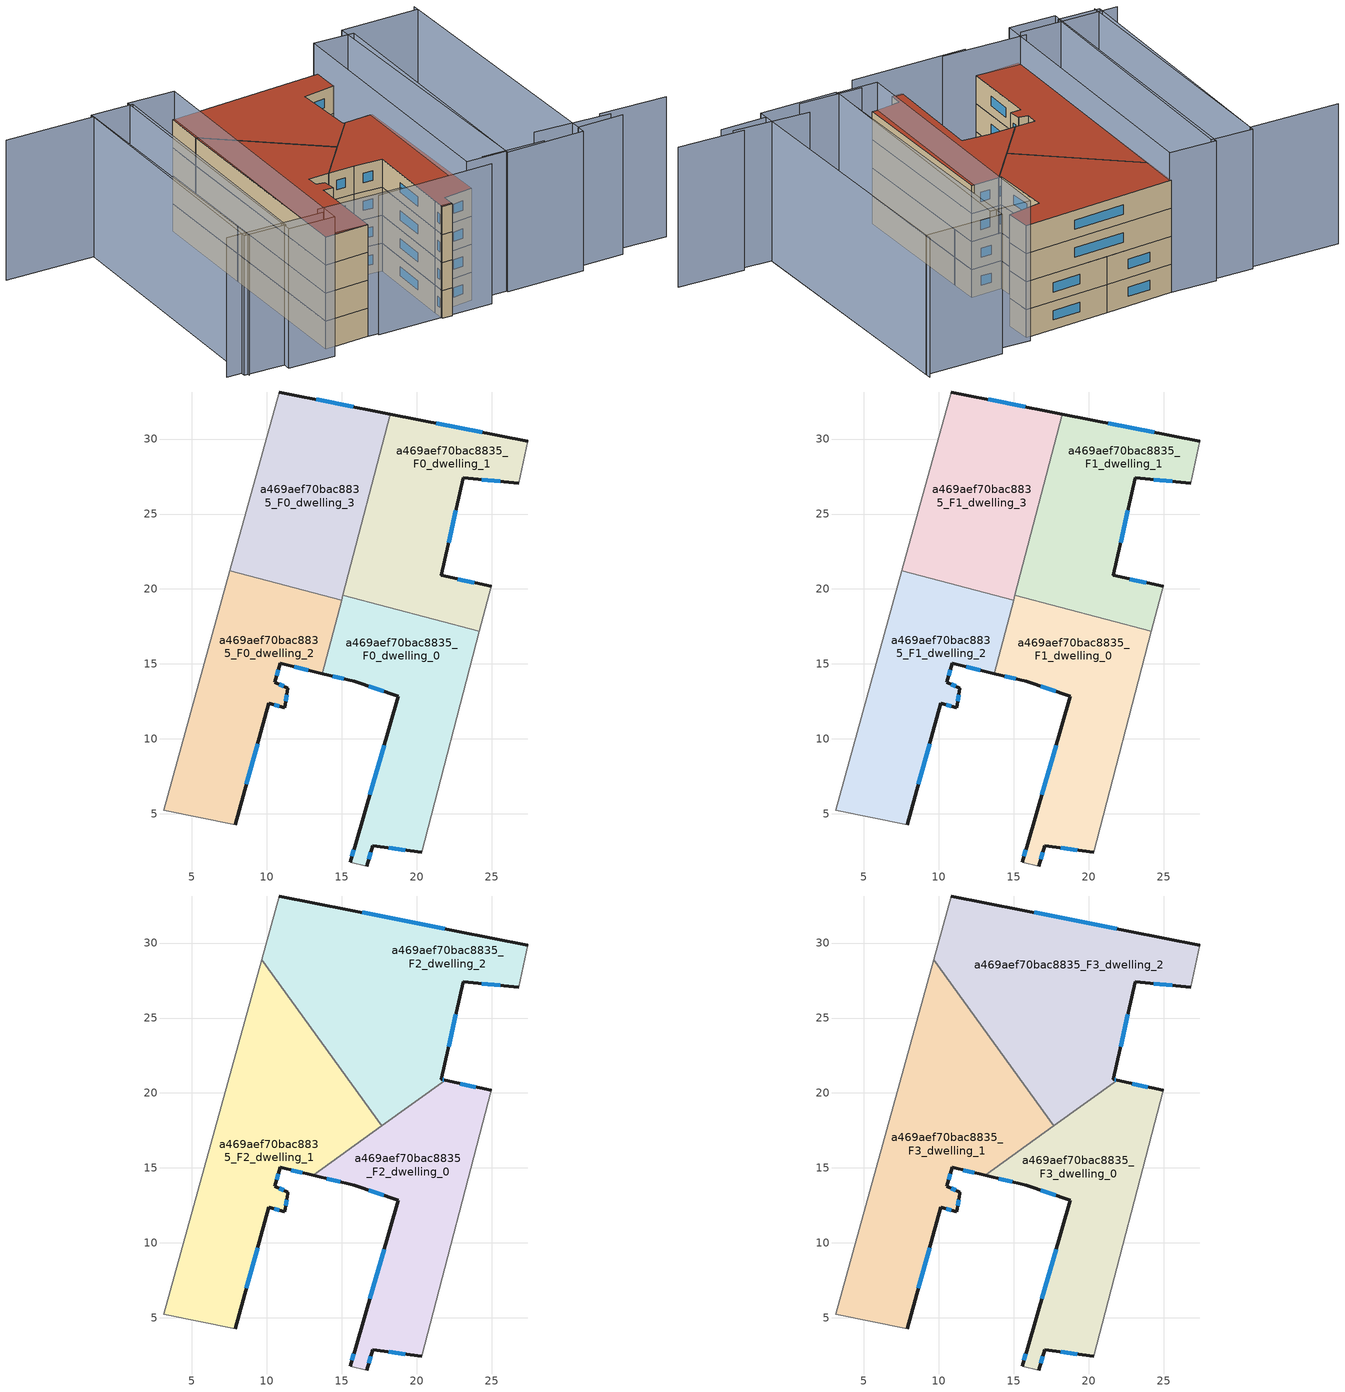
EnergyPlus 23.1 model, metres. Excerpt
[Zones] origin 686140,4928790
a469aef70bac8835_F0_dwelling_0
 floor ground (EU_floor_Construction): 24.18,17.2 20.33,2.43 17.04,2.88 16.66,1.52 15.55,1.76 15.91,3.01 18.76,12.84 15.82,13.84 13.68,14.36 15.06,19.59 z0
 wall outside (EU_wall_Construction): 13.68,14.36 15.82,13.84 18.76,12.84 15.91,3.01 15.55,1.76 / 16.66,1.52 17.04,2.88 20.33,2.43 z0:3
 wall adiabatic (EU_wall_Construction): 15.55,1.76 16.66,1.52 / 20.33,2.43 24.18,17.2 z0:3
 wall to a469aef70bac8835_F0_dwelling_1 (EU_wall_Construction): 24.18,17.2 15.06,19.59 z0:3
 wall to a469aef70bac8835_F0_dwelling_2 (EU_wall_Construction): 14.97,19.26 13.68,14.36 z0:3
 wall to a469aef70bac8835_F0_dwelling_3 (EU_wall_Construction): 15.06,19.59 14.97,19.26 z0:3
 window (EU_Window_Construction): 15.79,2.6 15.67,2.18 / 17.81,9.57 16.86,6.29 / 16.8,13.51 17.78,13.18 / 14.4,14.18 15.11,14.01 / 18.14,2.73 19.23,2.58 / 16.79,1.98 16.91,2.43 z1:2
a469aef70bac8835_F0_dwelling_1
 floor ground (EU_floor_Construction): 27.4,29.85 26.8,27.05 23.1,27.41 21.62,20.91 24.95,20.17 24.18,17.2 15.06,19.59 18.23,31.67 z0
 wall outside (EU_wall_Construction): 24.95,20.17 21.62,20.91 23.1,27.41 26.8,27.05 / 27.4,29.85 18.23,31.67 z0:3
 wall adiabatic (EU_wall_Construction): 24.18,17.2 24.95,20.17 / 26.8,27.05 27.4,29.85 z0:3
 wall to a469aef70bac8835_F0_dwelling_3 (EU_wall_Construction): 18.23,31.67 15.06,19.59 z0:3
 window (EU_Window_Construction): 23.84,20.42 22.73,20.66 / 24.34,30.46 21.29,31.06 / 24.33,27.29 25.57,27.17 / 22.11,23.08 22.61,25.24 z1:2
a469aef70bac8835_F0_dwelling_2
 floor ground (EU_floor_Construction): 14.97,19.26 13.68,14.36 10.87,15.03 10.52,13.78 11.4,13.37 11.18,12.09 10.13,12.37 7.88,4.27 3.11,5.24 7.53,21.22 z0
 wall outside (EU_wall_Construction): 7.88,4.27 10.13,12.37 11.18,12.09 11.4,13.37 10.52,13.78 10.87,15.03 13.68,14.36 z0:3
 wall adiabatic (EU_wall_Construction): 7.53,21.22 3.11,5.24 7.88,4.27 z0:3
 wall to a469aef70bac8835_F0_dwelling_3 (EU_wall_Construction): 14.97,19.26 7.53,21.22 z0:3
 window (EU_Window_Construction): 11.1,13.51 10.81,13.64 / 11.25,12.51 11.33,12.94 / 10.48,12.28 10.83,12.18 / 8.63,6.97 9.38,9.67 / 11.81,14.81 12.75,14.58 / 10.64,14.2 10.75,14.61 z1:2
a469aef70bac8835_F0_dwelling_3
 floor ground (EU_floor_Construction): 18.23,31.67 14.97,19.26 7.53,21.22 10.82,33.14 z0
 wall outside (EU_wall_Construction): 18.23,31.67 10.82,33.14 z0:3
 wall adiabatic (EU_wall_Construction): 10.82,33.14 7.53,21.22 z0:3
 window (EU_Window_Construction): 15.76,32.16 13.29,32.65 z1:2
a469aef70bac8835_F1_dwelling_0
 floor to a469aef70bac8835_F0_dwelling_0 (EU_floor_Construction): 24.18,17.2 20.33,2.43 17.04,2.88 16.66,1.52 15.55,1.76 15.91,3.01 18.76,12.84 15.82,13.84 13.68,14.36 15.06,19.59 z3
 wall outside (EU_wall_Construction): 13.68,14.36 15.82,13.84 18.76,12.84 15.91,3.01 15.55,1.76 / 16.66,1.52 17.04,2.88 20.33,2.43 z3:6
 wall adiabatic (EU_wall_Construction): 15.55,1.76 16.66,1.52 / 20.33,2.43 24.18,17.2 z3:6
 wall to a469aef70bac8835_F1_dwelling_1 (EU_wall_Construction): 24.18,17.2 15.06,19.59 z3:6
 wall to a469aef70bac8835_F1_dwelling_2 (EU_wall_Construction): 14.97,19.26 13.68,14.36 z3:6
 wall to a469aef70bac8835_F1_dwelling_3 (EU_wall_Construction): 15.06,19.59 14.97,19.26 z3:6
 window (EU_Window_Construction): 15.79,2.6 15.67,2.18 / 17.81,9.57 16.86,6.29 / 16.8,13.51 17.78,13.18 / 14.4,14.18 15.11,14.01 / 18.14,2.73 19.23,2.58 / 16.79,1.98 16.91,2.43 z4:5
a469aef70bac8835_F1_dwelling_1
 floor to a469aef70bac8835_F0_dwelling_1 (EU_floor_Construction): 27.4,29.85 26.8,27.05 23.1,27.41 21.62,20.91 24.95,20.17 24.18,17.2 15.06,19.59 18.23,31.67 z3
 wall outside (EU_wall_Construction): 24.95,20.17 21.62,20.91 23.1,27.41 26.8,27.05 / 27.4,29.85 18.23,31.67 z3:6
 wall adiabatic (EU_wall_Construction): 24.18,17.2 24.95,20.17 / 26.8,27.05 27.4,29.85 z3:6
 wall to a469aef70bac8835_F1_dwelling_3 (EU_wall_Construction): 18.23,31.67 15.06,19.59 z3:6
 window (EU_Window_Construction): 23.84,20.42 22.73,20.66 / 24.34,30.46 21.29,31.06 / 24.33,27.29 25.57,27.17 / 22.11,23.08 22.61,25.24 z4:5
a469aef70bac8835_F1_dwelling_2
 floor to a469aef70bac8835_F0_dwelling_2 (EU_floor_Construction): 14.97,19.26 13.68,14.36 10.87,15.03 10.52,13.78 11.4,13.37 11.18,12.09 10.13,12.37 7.88,4.27 3.11,5.24 7.53,21.22 z3
 wall outside (EU_wall_Construction): 7.88,4.27 10.13,12.37 11.18,12.09 11.4,13.37 10.52,13.78 10.87,15.03 13.68,14.36 z3:6
 wall adiabatic (EU_wall_Construction): 7.53,21.22 3.11,5.24 7.88,4.27 z3:6
 wall to a469aef70bac8835_F1_dwelling_3 (EU_wall_Construction): 14.97,19.26 7.53,21.22 z3:6
 window (EU_Window_Construction): 11.1,13.51 10.81,13.64 / 11.25,12.51 11.33,12.94 / 10.48,12.28 10.83,12.18 / 8.63,6.97 9.38,9.67 / 11.81,14.81 12.75,14.58 / 10.64,14.2 10.75,14.61 z4:5
a469aef70bac8835_F1_dwelling_3
 floor to a469aef70bac8835_F0_dwelling_3 (EU_floor_Construction): 18.23,31.67 14.97,19.26 7.53,21.22 10.82,33.14 z3
 wall outside (EU_wall_Construction): 18.23,31.67 10.82,33.14 z3:6
 wall adiabatic (EU_wall_Construction): 10.82,33.14 7.53,21.22 z3:6
 window (EU_Window_Construction): 15.76,32.16 13.29,32.65 z4:5
a469aef70bac8835_F2_dwelling_0
 floor to a469aef70bac8835_F1_dwelling_0 (EU_floor_Construction): 24.18,17.2 20.33,2.43 17.04,2.88 16.66,1.52 15.55,1.76 15.91,3.01 18.76,12.84 15.82,13.84 13.68,14.36 13.87,15.08 18.78,18.61 z6
 floor to a469aef70bac8835_F1_dwelling_1 (EU_floor_Construction): 24.95,20.17 24.18,17.2 18.78,18.61 21.89,20.85 z6
 floor to a469aef70bac8835_F1_dwelling_2 (EU_floor_Construction): 13.87,15.08 13.68,14.36 13.07,14.5 z6
 wall outside (EU_wall_Construction): 16.66,1.52 17.04,2.88 20.33,2.43 / 13.07,14.5 15.82,13.84 18.76,12.84 15.91,3.01 15.55,1.76 / 24.95,20.17 21.89,20.85 z6:9
 wall adiabatic (EU_wall_Construction): 15.55,1.76 16.66,1.52 / 20.33,2.43 24.95,20.17 z6:9
 wall to a469aef70bac8835_F2_dwelling_1 (EU_wall_Construction): 17.65,17.8 13.07,14.5 z6:9
 wall to a469aef70bac8835_F2_dwelling_2 (EU_wall_Construction): 21.89,20.85 17.65,17.8 z6:9
 window (EU_Window_Construction): 16.79,1.98 16.91,2.43 / 15.79,2.6 15.67,2.18 / 17.81,9.57 16.86,6.29 / 16.8,13.51 17.78,13.18 / 13.99,14.28 14.91,14.06 / 23.93,20.4 22.91,20.63 / 18.14,2.73 19.23,2.58 z7:8
a469aef70bac8835_F2_dwelling_1
 floor to a469aef70bac8835_F1_dwelling_2 (EU_floor_Construction): 14.97,19.26 13.87,15.08 13.07,14.5 10.87,15.03 10.52,13.78 11.4,13.37 11.38,13.28 11.18,12.09 10.13,12.37 7.88,4.27 3.11,5.24 7.53,21.22 z6
 floor to a469aef70bac8835_F1_dwelling_0 (EU_floor_Construction): 16.66,19.17 17.65,17.8 13.87,15.08 15.06,19.59 z6
 floor to a469aef70bac8835_F1_dwelling_1 (EU_floor_Construction): 15.41,20.91 16.66,19.17 15.06,19.59 z6
 floor to a469aef70bac8835_F1_dwelling_3 (EU_floor_Construction): 9.65,28.9 15.41,20.91 14.97,19.26 7.53,21.22 z6
 wall outside (EU_wall_Construction): 7.88,4.27 10.13,12.37 11.18,12.09 11.38,13.28 11.4,13.37 10.52,13.78 10.87,15.03 13.07,14.5 z6:9
 wall adiabatic (EU_wall_Construction): 9.65,28.9 3.11,5.24 7.88,4.27 z6:9
 wall to a469aef70bac8835_F2_dwelling_2 (EU_wall_Construction): 17.65,17.8 9.65,28.9 z6:9
 window (EU_Window_Construction): 10.64,14.2 10.75,14.61 / 11.1,13.51 10.81,13.64 / 11.25,12.49 11.32,12.88 / 10.48,12.28 10.83,12.18 / 8.63,6.97 9.38,9.67 / 11.6,14.86 12.34,14.68 z7:8
a469aef70bac8835_F2_dwelling_2
 floor to a469aef70bac8835_F1_dwelling_1 (EU_floor_Construction): 27.4,29.85 26.8,27.05 23.1,27.41 21.62,20.91 21.89,20.85 18.78,18.61 16.66,19.17 15.41,20.91 18.23,31.67 z6
 floor to a469aef70bac8835_F1_dwelling_3 (EU_floor_Construction): 18.23,31.67 15.41,20.91 9.65,28.9 10.82,33.14 z6
 floor to a469aef70bac8835_F1_dwelling_0 (EU_floor_Construction): 18.78,18.61 17.65,17.8 16.66,19.17 z6
 wall outside (EU_wall_Construction): 21.89,20.85 21.62,20.91 23.1,27.41 26.8,27.05 / 27.4,29.85 10.82,33.14 z6:9
 wall adiabatic (EU_wall_Construction): 26.8,27.05 27.4,29.85 / 10.82,33.14 9.65,28.9 z6:9
 window (EU_Window_Construction): 24.33,27.29 25.57,27.17 / 22.11,23.08 22.61,25.24 / 21.8,20.87 21.71,20.89 / 21.87,30.95 16.34,32.04 z7:8
a469aef70bac8835_F3_dwelling_0
 floor to a469aef70bac8835_F2_dwelling_0 (EU_floor_Construction): 24.95,20.17 20.33,2.43 17.04,2.88 16.66,1.52 15.55,1.76 15.91,3.01 18.76,12.84 15.82,13.84 13.07,14.5 21.89,20.85 z9
 wall outside (EU_wall_Construction): 16.66,1.52 17.04,2.88 20.33,2.43 / 13.07,14.5 15.82,13.84 18.76,12.84 15.91,3.01 15.55,1.76 / 24.95,20.17 21.89,20.85 z9:12
 wall adiabatic (EU_wall_Construction): 15.55,1.76 16.66,1.52 / 20.33,2.43 24.95,20.17 z9:12
 wall to a469aef70bac8835_F3_dwelling_1 (EU_wall_Construction): 17.65,17.8 13.07,14.5 z9:12
 wall to a469aef70bac8835_F3_dwelling_2 (EU_wall_Construction): 21.89,20.85 17.65,17.8 z9:12
 window (EU_Window_Construction): 16.79,1.98 16.91,2.43 / 15.79,2.6 15.67,2.18 / 17.81,9.57 16.86,6.29 / 16.8,13.51 17.78,13.18 / 13.99,14.28 14.91,14.06 / 23.93,20.4 22.91,20.63 / 18.14,2.73 19.23,2.58 z10:11
 roof outside (EU_roof_Construction): 20.33,2.43 24.95,20.17 21.89,20.85 13.07,14.5 15.82,13.84 18.76,12.84 15.91,3.01 15.55,1.76 16.66,1.52 17.04,2.88 z12
a469aef70bac8835_F3_dwelling_1
 floor to a469aef70bac8835_F2_dwelling_1 (EU_floor_Construction): 9.65,28.9 17.65,17.8 13.07,14.5 10.87,15.03 10.52,13.78 11.4,13.37 11.38,13.28 11.18,12.09 10.13,12.37 7.88,4.27 3.11,5.24 z9
 wall outside (EU_wall_Construction): 7.88,4.27 10.13,12.37 11.18,12.09 11.38,13.28 11.4,13.37 10.52,13.78 10.87,15.03 13.07,14.5 z9:12
 wall adiabatic (EU_wall_Construction): 9.65,28.9 3.11,5.24 7.88,4.27 z9:12
 wall to a469aef70bac8835_F3_dwelling_2 (EU_wall_Construction): 17.65,17.8 9.65,28.9 z9:12
 window (EU_Window_Construction): 10.64,14.2 10.75,14.61 / 11.1,13.51 10.81,13.64 / 11.25,12.49 11.32,12.88 / 10.48,12.28 10.83,12.18 / 8.63,6.97 9.38,9.67 / 11.6,14.86 12.34,14.68 z10:11
 roof outside (EU_roof_Construction): 7.88,4.27 10.13,12.37 11.18,12.09 11.38,13.28 11.4,13.37 10.52,13.78 10.87,15.03 13.07,14.5 17.65,17.8 9.65,28.9 3.11,5.24 z12
a469aef70bac8835_F3_dwelling_2
 floor to a469aef70bac8835_F2_dwelling_2 (EU_floor_Construction): 27.4,29.85 26.8,27.05 23.1,27.41 21.62,20.91 21.89,20.85 17.65,17.8 9.65,28.9 10.82,33.14 z9
 wall outside (EU_wall_Construction): 21.89,20.85 21.62,20.91 23.1,27.41 26.8,27.05 / 27.4,29.85 10.82,33.14 z9:12
 wall adiabatic (EU_wall_Construction): 26.8,27.05 27.4,29.85 / 10.82,33.14 9.65,28.9 z9:12
 window (EU_Window_Construction): 24.33,27.29 25.57,27.17 / 22.11,23.08 22.61,25.24 / 21.8,20.87 21.71,20.89 / 21.87,30.95 16.34,32.04 z10:11
 roof outside (EU_roof_Construction): 21.89,20.85 21.62,20.91 23.1,27.41 26.8,27.05 27.4,29.85 10.82,33.14 9.65,28.9 17.65,17.8 z12
shading: 35.9,0.49 42.92,-1.57 / 28.77,2.3 36.68,-0.24 / 21.61,2.26 28.15,0.38 / 8.84,3.72 21.12,0.56 / 2.6,5.83 11.44,3.22 / -7.76,7.94 2.55,5.02 / 37.33,-1.21 32.46,0.03 / 32.46,0.03 39.86,29.04 / -7.67,37.43 1.74,34.86 / 1.74,34.86 -5.96,6.65 / 39.72,28.44 32.21,-0.93 / 32.21,-0.93 23.95,1.19 / 23.95,1.19 31.46,30.55 / 31.46,30.55 39.72,28.44 / 31.83,29.34 24,1.4 / 24,1.4 19.76,2.59 / 19.76,2.59 27.59,30.53 / 27.59,30.53 31.83,29.34 / -2.29,4.97 6.07,34.48 / 6.07,34.48 10.99,33.09 / 10.99,33.09 2.64,3.58 / 2.64,3.58 -2.29,4.97 / -6.27,7 1.86,35.28 / 1.86,35.28 6.25,34.02 / 6.25,34.02 -1.88,5.74 / -1.88,5.74 -6.27,7 z0:15
[Building]
EU S2 Campaign: North Axis=0; Terrain=City; Solar Distribution=FullExterior
[Site:Location]
Bologna: Latitude=44.5; Longitude=11.25; Time Zone=1; Elevation=37
[SizingPeriod:WeatherFileDays]
AnnualSizingPeriod: Begin Month=1; Begin Day of Month=1; End Month=12; End Day of Month=31; Day of Week for Start Day=Monday; Use Weather File Daylight Saving Period=No; Use Weather File Rain and Snow Indicators=No
[MATERIAL]
EU_InternalMass_Material: Roughness=MediumRough; Thickness=0.1; Conductivity=1; Density=1800; Specific Heat=900; Thermal Absorptance=0.9; Solar Absorptance=0.7; Visible Absorptance=0.7
[MATERIAL:NOMASS] Roughness=MediumRough; Thermal Absorptance=0.9; Solar Absorptance=0.7; Visible Absorptance=0.7
Name | Thermal Resistance
EU_wall_NoMass | 0.937881
EU_roof_NoMass | 0.548572
EU_floor_NoMass | 0.71348
[WINDOWMATERIAL:SIMPLEGLAZINGSYSTEM]
EU_Window_SimpleGlazing: UFactor=4.25633; Solar Heat Gain Coefficient=0.85; Visible Transmittance=0.85
[CONSTRUCTION]
EU_wall_Construction: EU_wall_NoMass
EU_roof_Construction: EU_roof_NoMass
EU_floor_Construction: EU_floor_NoMass
EU_Window_Construction: EU_Window_SimpleGlazing
EU_InternalMass_Construction: EU_InternalMass_Material
[ZONE] Type=1; Multiplier=1; Ceiling Height=autocalculate; Floor Area=autocalculate; Part of Total Floor Area=Yes
Name | Volume
a469aef70bac8835_F0_dwelling_0; a469aef70bac8835_F1_dwelling_0 | 287.997
a469aef70bac8835_F2_dwelling_0; a469aef70bac8835_F3_dwelling_0 | 301.003
a469aef70bac8835_F0_dwelling_1; a469aef70bac8835_F1_dwelling_1 | 287.989
a469aef70bac8835_F2_dwelling_1; a469aef70bac8835_F3_dwelling_1 | 425.476
a469aef70bac8835_F0_dwelling_2; a469aef70bac8835_F1_dwelling_2 | 287.983
a469aef70bac8835_F2_dwelling_2; a469aef70bac8835_F3_dwelling_2 | 425.467
a469aef70bac8835_F0_dwelling_3; a469aef70bac8835_F1_dwelling_3 | 287.993
[INTERNALMASS] Construction=EU_InternalMass_Construction
Name | Zone or ZoneList | Surface Area
a469aef70bac8835_F0_dwelling_0_EU_InternalMass | a469aef70bac8835_F0_dwelling_0 | 95.999
a469aef70bac8835_F0_dwelling_1_EU_InternalMass | a469aef70bac8835_F0_dwelling_1 | 95.9963
a469aef70bac8835_F0_dwelling_2_EU_InternalMass | a469aef70bac8835_F0_dwelling_2 | 95.9944
a469aef70bac8835_F0_dwelling_3_EU_InternalMass | a469aef70bac8835_F0_dwelling_3 | 95.9977
a469aef70bac8835_F1_dwelling_0_EU_InternalMass | a469aef70bac8835_F1_dwelling_0 | 95.999
a469aef70bac8835_F1_dwelling_1_EU_InternalMass | a469aef70bac8835_F1_dwelling_1 | 95.9963
a469aef70bac8835_F1_dwelling_2_EU_InternalMass | a469aef70bac8835_F1_dwelling_2 | 95.9944
a469aef70bac8835_F1_dwelling_3_EU_InternalMass | a469aef70bac8835_F1_dwelling_3 | 95.9977
a469aef70bac8835_F2_dwelling_0_EU_InternalMass | a469aef70bac8835_F2_dwelling_0 | 100.334
a469aef70bac8835_F2_dwelling_1_EU_InternalMass | a469aef70bac8835_F2_dwelling_1 | 141.825
a469aef70bac8835_F2_dwelling_2_EU_InternalMass | a469aef70bac8835_F2_dwelling_2 | 141.823
a469aef70bac8835_F3_dwelling_0_EU_InternalMass | a469aef70bac8835_F3_dwelling_0 | 100.334
a469aef70bac8835_F3_dwelling_1_EU_InternalMass | a469aef70bac8835_F3_dwelling_1 | 141.825
a469aef70bac8835_F3_dwelling_2_EU_InternalMass | a469aef70bac8835_F3_dwelling_2 | 141.823
[OTHEREQUIPMENT] Fuel Type=Electricity; Design Level Calculation Method=Watts/Area; Power per Zone Floor Area=1; Fraction Latent=0; Fraction Radiant=0; Fraction Lost=0; Carbon Dioxide Generation Rate=0; EndUse Subcategory=EU_Step8_InternalGains
Name | Zone or ZoneList or Space or SpaceList | Schedule
EU_Step8_InternalGain_a469aef70bac8835_F0_dwelling_0_f000 | a469aef70bac8835_F0_dwelling_0 | EU_Step8_GainSchedule_a469aef70bac8835_F0_dwelling_0_f000
EU_Step8_InternalGain_a469aef70bac8835_F0_dwelling_1_f000 | a469aef70bac8835_F0_dwelling_1 | EU_Step8_GainSchedule_a469aef70bac8835_F0_dwelling_1_f000
EU_Step8_InternalGain_a469aef70bac8835_F0_dwelling_2_f000 | a469aef70bac8835_F0_dwelling_2 | EU_Step8_GainSchedule_a469aef70bac8835_F0_dwelling_2_f000
EU_Step8_InternalGain_a469aef70bac8835_F0_dwelling_3_f000 | a469aef70bac8835_F0_dwelling_3 | EU_Step8_GainSchedule_a469aef70bac8835_F0_dwelling_3_f000
EU_Step8_InternalGain_a469aef70bac8835_F1_dwelling_0_f000 | a469aef70bac8835_F1_dwelling_0 | EU_Step8_GainSchedule_a469aef70bac8835_F1_dwelling_0_f000
EU_Step8_InternalGain_a469aef70bac8835_F1_dwelling_1_f000 | a469aef70bac8835_F1_dwelling_1 | EU_Step8_GainSchedule_a469aef70bac8835_F1_dwelling_1_f000
EU_Step8_InternalGain_a469aef70bac8835_F1_dwelling_2_f000 | a469aef70bac8835_F1_dwelling_2 | EU_Step8_GainSchedule_a469aef70bac8835_F1_dwelling_2_f000
EU_Step8_InternalGain_a469aef70bac8835_F1_dwelling_3_f000 | a469aef70bac8835_F1_dwelling_3 | EU_Step8_GainSchedule_a469aef70bac8835_F1_dwelling_3_f000
EU_Step8_InternalGain_a469aef70bac8835_F2_dwelling_0_f000 | a469aef70bac8835_F2_dwelling_0 | EU_Step8_GainSchedule_a469aef70bac8835_F2_dwelling_0_f000
EU_Step8_InternalGain_a469aef70bac8835_F2_dwelling_1_f000 | a469aef70bac8835_F2_dwelling_1 | EU_Step8_GainSchedule_a469aef70bac8835_F2_dwelling_1_f000
EU_Step8_InternalGain_a469aef70bac8835_F2_dwelling_2_f000 | a469aef70bac8835_F2_dwelling_2 | EU_Step8_GainSchedule_a469aef70bac8835_F2_dwelling_2_f000
EU_Step8_InternalGain_a469aef70bac8835_F3_dwelling_0_f000 | a469aef70bac8835_F3_dwelling_0 | EU_Step8_GainSchedule_a469aef70bac8835_F3_dwelling_0_f000
EU_Step8_InternalGain_a469aef70bac8835_F3_dwelling_1_f000 | a469aef70bac8835_F3_dwelling_1 | EU_Step8_GainSchedule_a469aef70bac8835_F3_dwelling_1_f000
EU_Step8_InternalGain_a469aef70bac8835_F3_dwelling_2_f000 | a469aef70bac8835_F3_dwelling_2 | EU_Step8_GainSchedule_a469aef70bac8835_F3_dwelling_2_f000
[ZONEVENTILATION:DESIGNFLOWRATE] Schedule=EU_AlwaysOn; Design Flow Rate Calculation Method=AirChanges/Hour; Air Changes per Hour=0.687892; Ventilation Type=Natural; Fan Pressure Rise=0; Fan Total Efficiency=1; Constant Term Coefficient=1; Temperature Term Coefficient=0; Velocity Term Coefficient=0; Velocity Squared Term Coefficient=0; Minimum Indoor Temperature=-100; Maximum Indoor Temperature=100; Delta Temperature=-100; Minimum Outdoor Temperature=-100; Maximum Outdoor Temperature=100; Maximum Wind Speed=40
Name | Zone or ZoneList or Space or SpaceList
EU_ConstantAir_a469aef70bac8835_F0_dwelling_0 | a469aef70bac8835_F0_dwelling_0
EU_ConstantAir_a469aef70bac8835_F0_dwelling_1 | a469aef70bac8835_F0_dwelling_1
EU_ConstantAir_a469aef70bac8835_F0_dwelling_2 | a469aef70bac8835_F0_dwelling_2
EU_ConstantAir_a469aef70bac8835_F0_dwelling_3 | a469aef70bac8835_F0_dwelling_3
EU_ConstantAir_a469aef70bac8835_F1_dwelling_0 | a469aef70bac8835_F1_dwelling_0
EU_ConstantAir_a469aef70bac8835_F1_dwelling_1 | a469aef70bac8835_F1_dwelling_1
EU_ConstantAir_a469aef70bac8835_F1_dwelling_2 | a469aef70bac8835_F1_dwelling_2
EU_ConstantAir_a469aef70bac8835_F1_dwelling_3 | a469aef70bac8835_F1_dwelling_3
EU_ConstantAir_a469aef70bac8835_F2_dwelling_0 | a469aef70bac8835_F2_dwelling_0
EU_ConstantAir_a469aef70bac8835_F2_dwelling_1 | a469aef70bac8835_F2_dwelling_1
EU_ConstantAir_a469aef70bac8835_F2_dwelling_2 | a469aef70bac8835_F2_dwelling_2
EU_ConstantAir_a469aef70bac8835_F3_dwelling_0 | a469aef70bac8835_F3_dwelling_0
EU_ConstantAir_a469aef70bac8835_F3_dwelling_1 | a469aef70bac8835_F3_dwelling_1
EU_ConstantAir_a469aef70bac8835_F3_dwelling_2 | a469aef70bac8835_F3_dwelling_2
[HVACTEMPLATE:THERMOSTAT] Constant Heating Setpoint=20; Constant Cooling Setpoint=50
EU_HeatOnly_a469aef70bac8835_F0_dwelling_0; EU_HeatOnly_a469aef70bac8835_F0_dwelling_1; EU_HeatOnly_a469aef70bac8835_F0_dwelling_2; EU_HeatOnly_a469aef70bac8835_F0_dwelling_3; EU_HeatOnly_a469aef70bac8835_F1_dwelling_0; EU_HeatOnly_a469aef70bac8835_F1_dwelling_1; EU_HeatOnly_a469aef70bac8835_F1_dwelling_2; EU_HeatOnly_a469aef70bac8835_F1_dwelling_3; EU_HeatOnly_a469aef70bac8835_F2_dwelling_0; EU_HeatOnly_a469aef70bac8835_F2_dwelling_1; EU_HeatOnly_a469aef70bac8835_F2_dwelling_2; EU_HeatOnly_a469aef70bac8835_F3_dwelling_0; EU_HeatOnly_a469aef70bac8835_F3_dwelling_1; EU_HeatOnly_a469aef70bac8835_F3_dwelling_2
[HVACTEMPLATE:ZONE:IDEALLOADSAIRSYSTEM] System Availability Schedule=EU_AlwaysOn; Maximum Heating Supply Air Temperature=50; Minimum Cooling Supply Air Temperature=13; Maximum Heating Supply Air Humidity Ratio=0.0156; Minimum Cooling Supply Air Humidity Ratio=0.0077; Heating Limit=NoLimit; Cooling Limit=NoLimit; Heating Availability Schedule=EU_AlwaysOn; Cooling Availability Schedule=EU_CoolingOff; Dehumidification Control Type=ConstantSensibleHeatRatio; Cooling Sensible Heat Ratio=0.7; Dehumidification Setpoint=60; Humidification Control Type=None; Humidification Setpoint=30; Outdoor Air Method=None; Outdoor Air Flow Rate per Person=0.00944; Outdoor Air Flow Rate per Zone Floor Area=0; Outdoor Air Flow Rate per Zone=0; Demand Controlled Ventilation Type=None; Outdoor Air Economizer Type=NoEconomizer; Heat Recovery Type=None; Sensible Heat Recovery Effectiveness=0.7; Latent Heat Recovery Effectiveness=0.65
Name | Template Thermostat
a469aef70bac8835_F0_dwelling_0 | EU_HeatOnly_a469aef70bac8835_F0_dwelling_0
a469aef70bac8835_F0_dwelling_1 | EU_HeatOnly_a469aef70bac8835_F0_dwelling_1
a469aef70bac8835_F0_dwelling_2 | EU_HeatOnly_a469aef70bac8835_F0_dwelling_2
a469aef70bac8835_F0_dwelling_3 | EU_HeatOnly_a469aef70bac8835_F0_dwelling_3
a469aef70bac8835_F1_dwelling_0 | EU_HeatOnly_a469aef70bac8835_F1_dwelling_0
a469aef70bac8835_F1_dwelling_1 | EU_HeatOnly_a469aef70bac8835_F1_dwelling_1
a469aef70bac8835_F1_dwelling_2 | EU_HeatOnly_a469aef70bac8835_F1_dwelling_2
a469aef70bac8835_F1_dwelling_3 | EU_HeatOnly_a469aef70bac8835_F1_dwelling_3
a469aef70bac8835_F2_dwelling_0 | EU_HeatOnly_a469aef70bac8835_F2_dwelling_0
a469aef70bac8835_F2_dwelling_1 | EU_HeatOnly_a469aef70bac8835_F2_dwelling_1
a469aef70bac8835_F2_dwelling_2 | EU_HeatOnly_a469aef70bac8835_F2_dwelling_2
a469aef70bac8835_F3_dwelling_0 | EU_HeatOnly_a469aef70bac8835_F3_dwelling_0
a469aef70bac8835_F3_dwelling_1 | EU_HeatOnly_a469aef70bac8835_F3_dwelling_1
a469aef70bac8835_F3_dwelling_2 | EU_HeatOnly_a469aef70bac8835_F3_dwelling_2
[SIZING:ZONE] Zone Cooling Design Supply Air Temperature Input Method=SupplyAirTemperature; Zone Cooling Design Supply Air Temperature=13; Zone Heating Design Supply Air Temperature Input Method=SupplyAirTemperature; Zone Heating Design Supply Air Temperature=50; Zone Cooling Design Supply Air Humidity Ratio=0.008; Zone Heating Design Supply Air Humidity Ratio=0.008; Cooling Design Air Flow Method=DesignDay; Cooling Design Air Flow Rate=0; Cooling Minimum Air Flow per Zone Floor Area=0.000762; Cooling Minimum Air Flow=0; Cooling Minimum Air Flow Fraction=0.2; Heating Design Air Flow Method=DesignDay; Heating Design Air Flow Rate=0; Heating Maximum Air Flow per Zone Floor Area=0.002032; Heating Maximum Air Flow=0.141576; Heating Maximum Air Flow Fraction=0.3; Account for Dedicated Outdoor Air System=No; Dedicated Outdoor Air System Control Strategy=NeutralSupplyAir; Dedicated Outdoor Air Low Setpoint Temperature for Design=autosize; Dedicated Outdoor Air High Setpoint Temperature for Design=autosize; Zone Load Sizing Method=Sensible Load Only No Latent Load; Zone Latent Cooling Design Supply Air Humidity Ratio Input Method=HumidityRatioDifference; Zone Cooling Design Supply Air Humidity Ratio Difference=0.005; Zone Latent Heating Design Supply Air Humidity Ratio Input Method=HumidityRatioDifference; Zone Humidification Design Supply Air Humidity Ratio Difference=0.005
a469aef70bac8835_F0_dwelling_0; a469aef70bac8835_F0_dwelling_1; a469aef70bac8835_F0_dwelling_2; a469aef70bac8835_F0_dwelling_3; a469aef70bac8835_F1_dwelling_0; a469aef70bac8835_F1_dwelling_1; a469aef70bac8835_F1_dwelling_2; a469aef70bac8835_F1_dwelling_3; a469aef70bac8835_F2_dwelling_0; a469aef70bac8835_F2_dwelling_1; a469aef70bac8835_F2_dwelling_2; a469aef70bac8835_F3_dwelling_0; a469aef70bac8835_F3_dwelling_1; a469aef70bac8835_F3_dwelling_2
[SCHEDULE:CONSTANT]
Name | Hourly Value
EU_AlwaysOn | 1
EU_CoolingOff | 0
[SCHEDULE:FILE] Column Number=1; Rows to Skip at Top=0; Number of Hours of Data=8760; Column Separator=Comma; Interpolate to Timestep=No; Minutes per Item=60; Adjust Schedule for Daylight Savings=Yes
Name | File
EU_Step8_GainSchedule_a469aef70bac8835_F0_dwelling_0_f000 | ../../schedules/a469aef70bac8835/a469aef70bac8835_F0_dwelling_0_f000_gain.csv
EU_Step8_GainSchedule_a469aef70bac8835_F0_dwelling_1_f000 | ../../schedules/a469aef70bac8835/a469aef70bac8835_F0_dwelling_1_f000_gain.csv
EU_Step8_GainSchedule_a469aef70bac8835_F0_dwelling_2_f000 | ../../schedules/a469aef70bac8835/a469aef70bac8835_F0_dwelling_2_f000_gain.csv
EU_Step8_GainSchedule_a469aef70bac8835_F0_dwelling_3_f000 | ../../schedules/a469aef70bac8835/a469aef70bac8835_F0_dwelling_3_f000_gain.csv
EU_Step8_GainSchedule_a469aef70bac8835_F1_dwelling_0_f000 | ../../schedules/a469aef70bac8835/a469aef70bac8835_F1_dwelling_0_f000_gain.csv
EU_Step8_GainSchedule_a469aef70bac8835_F1_dwelling_1_f000 | ../../schedules/a469aef70bac8835/a469aef70bac8835_F1_dwelling_1_f000_gain.csv
EU_Step8_GainSchedule_a469aef70bac8835_F1_dwelling_2_f000 | ../../schedules/a469aef70bac8835/a469aef70bac8835_F1_dwelling_2_f000_gain.csv
EU_Step8_GainSchedule_a469aef70bac8835_F1_dwelling_3_f000 | ../../schedules/a469aef70bac8835/a469aef70bac8835_F1_dwelling_3_f000_gain.csv
EU_Step8_GainSchedule_a469aef70bac8835_F2_dwelling_0_f000 | ../../schedules/a469aef70bac8835/a469aef70bac8835_F2_dwelling_0_f000_gain.csv
EU_Step8_GainSchedule_a469aef70bac8835_F2_dwelling_1_f000 | ../../schedules/a469aef70bac8835/a469aef70bac8835_F2_dwelling_1_f000_gain.csv
EU_Step8_GainSchedule_a469aef70bac8835_F2_dwelling_2_f000 | ../../schedules/a469aef70bac8835/a469aef70bac8835_F2_dwelling_2_f000_gain.csv
EU_Step8_GainSchedule_a469aef70bac8835_F3_dwelling_0_f000 | ../../schedules/a469aef70bac8835/a469aef70bac8835_F3_dwelling_0_f000_gain.csv
EU_Step8_GainSchedule_a469aef70bac8835_F3_dwelling_1_f000 | ../../schedules/a469aef70bac8835/a469aef70bac8835_F3_dwelling_1_f000_gain.csv
EU_Step8_GainSchedule_a469aef70bac8835_F3_dwelling_2_f000 | ../../schedules/a469aef70bac8835/a469aef70bac8835_F3_dwelling_2_f000_gain.csv
